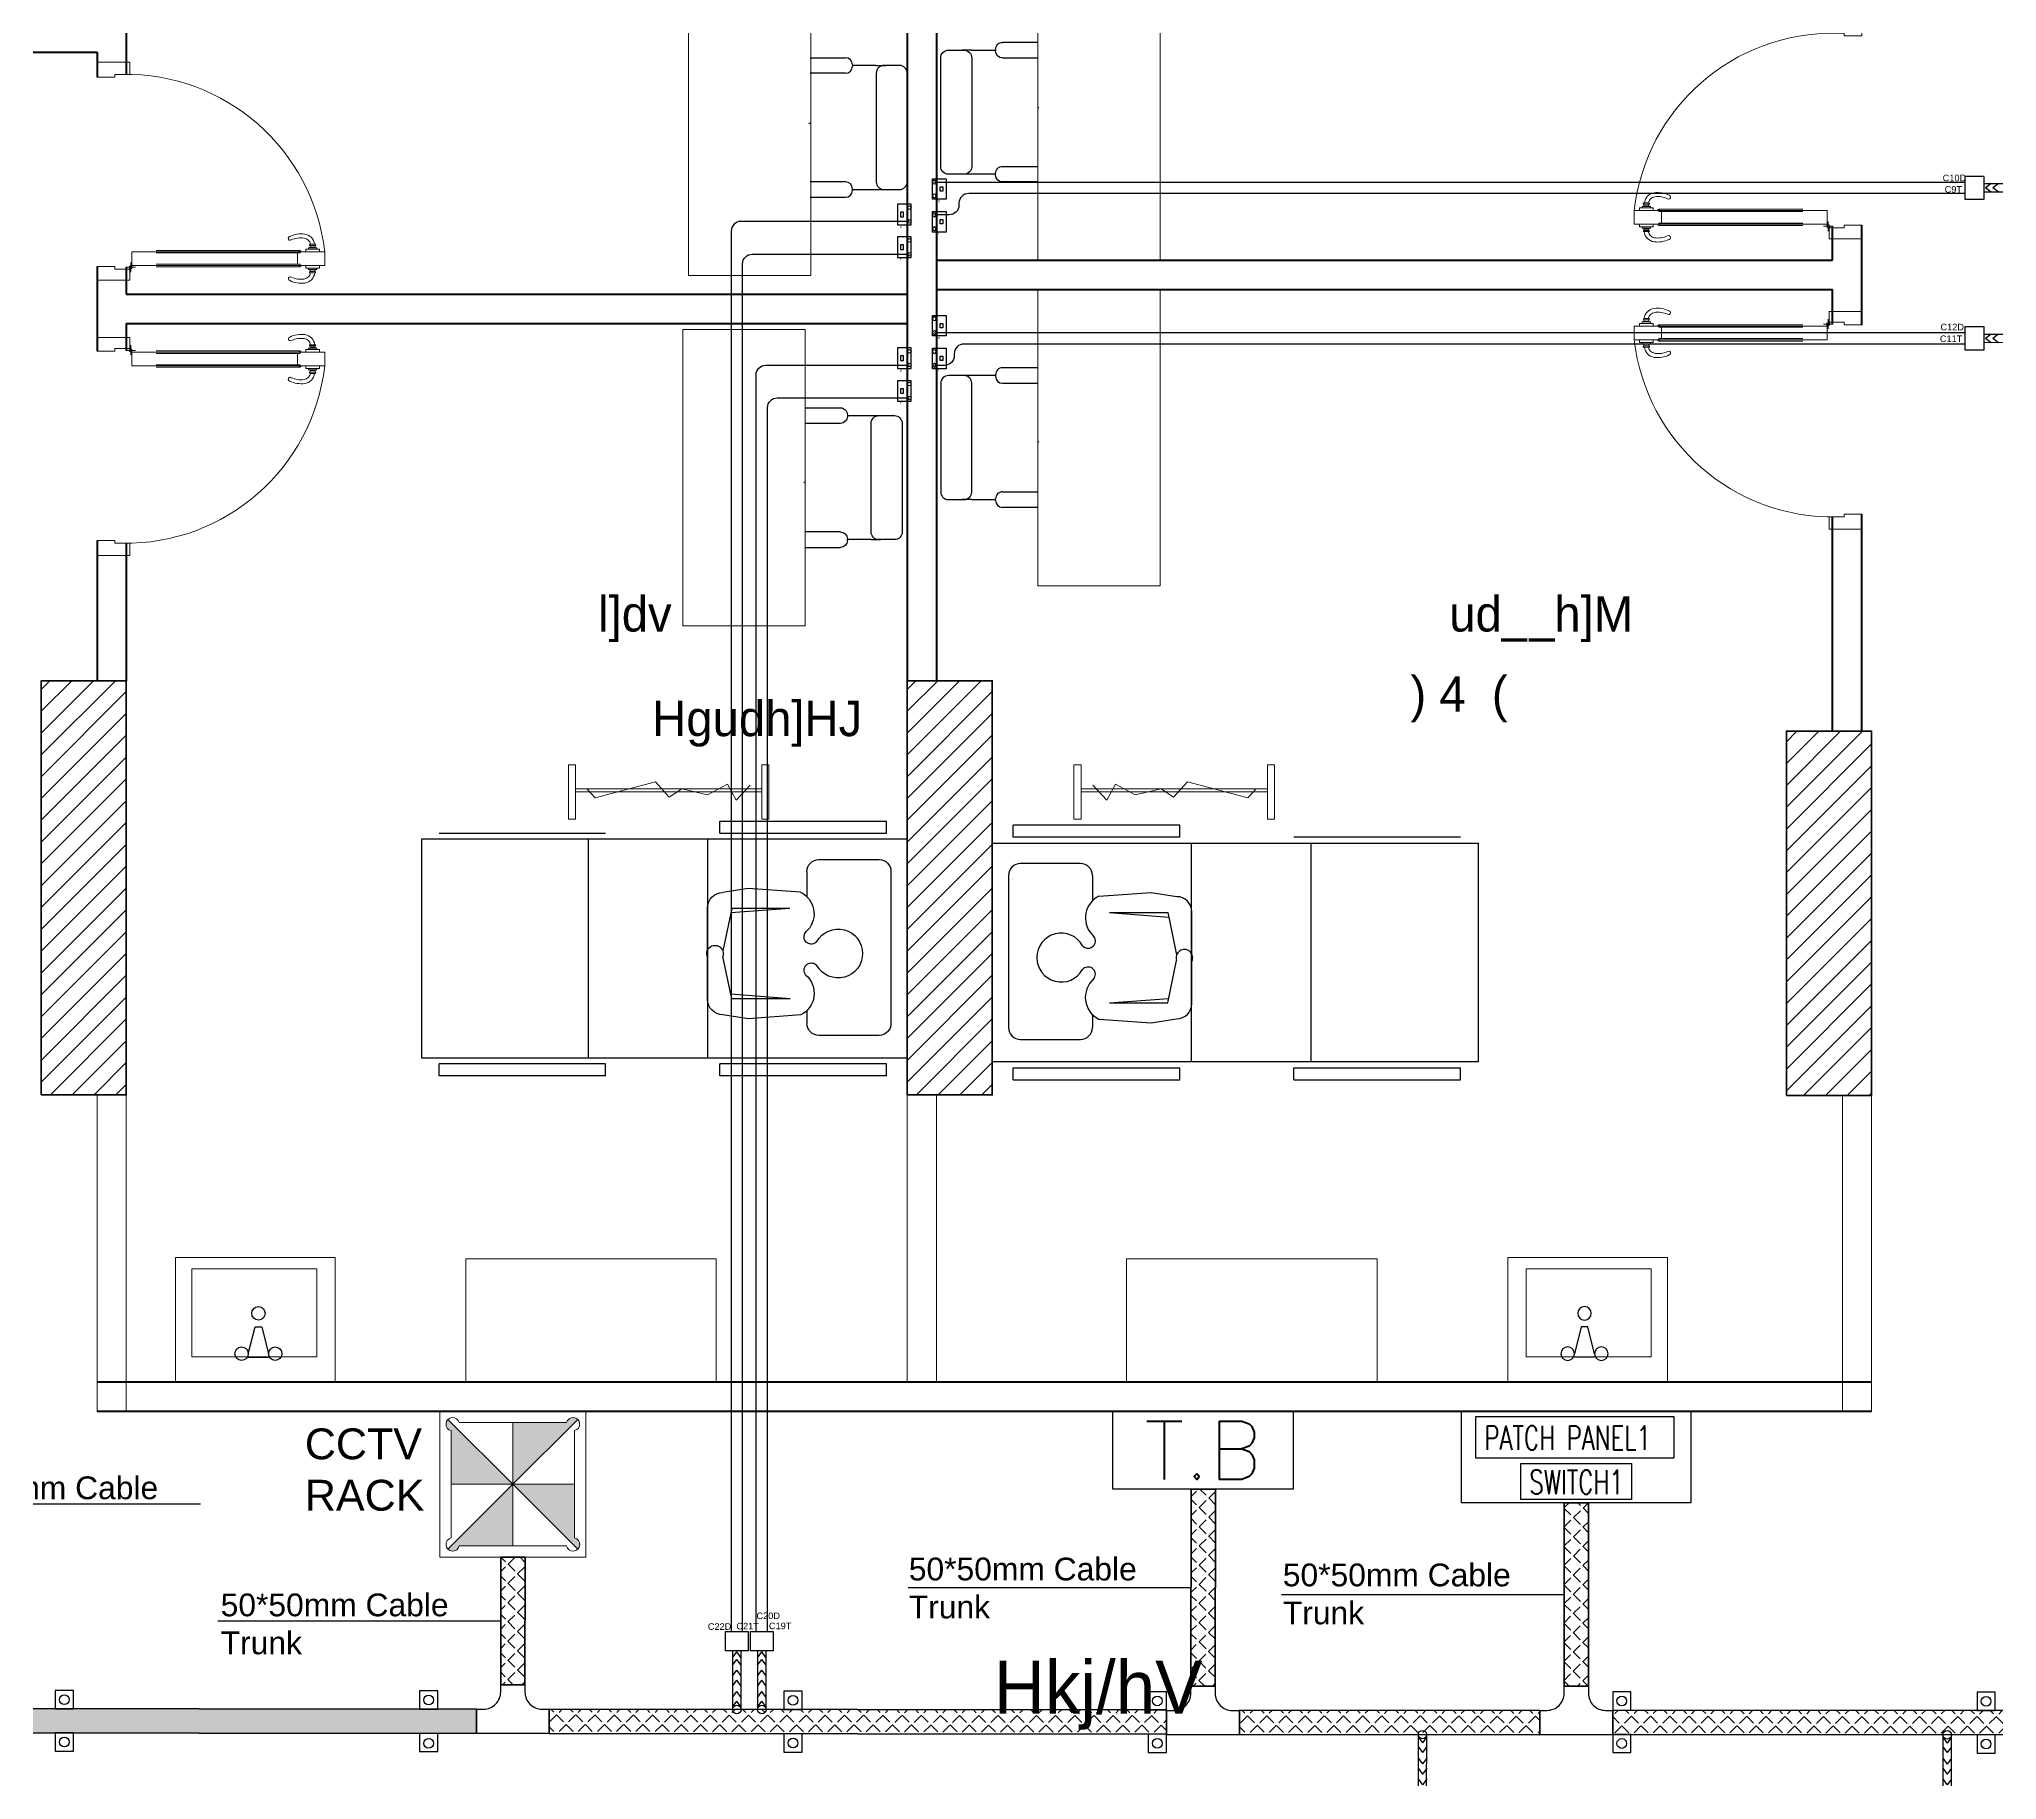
# Model space of a CAD drawing. Header units: inches. Extents: x 3955 to 4125, y 4886 to 4983.
# Drawn here: x 4038.4 to 4046.46, y 4903.01 to 4910.17 of the extents above; entities that cross this region are included whole.
import ezdxf
from ezdxf.enums import TextEntityAlignment as Align

# ---------------------------------------------------------------- set-up
doc = ezdxf.new("R2010")
doc.units = ezdxf.units.IN
doc.header["$MEASUREMENT"] = 0
doc.layers.get('0').update_dxf_attribs({"lineweight": 35})
for name, color, linetype, lineweight in [('Column(S)', 24, 'Continuous', 35), ('DIM IN', 12, 'Continuous', 15), ('DOOR', 24, 'Continuous', 18), ('GROUND FOR WORK$0$E-LOW-C', 3, 'Continuous', 0), ('hatch col(S)', 45, 'Continuous', 15), ('Shop Drawing', 3, 'Continuous', 30), ('TEXT', 152, 'Continuous', 30), ('walls', 7, 'Continuous', 40)]:
    doc.layers.add(name, color=color, linetype=linetype, lineweight=lineweight)
for name, color, linetype in [('D&T', 4, 'Continuous'), ('E-CAM', 141, 'Continuous'), ('E-LEADER', 30, 'Continuous'), ('E-LOW-C', 141, 'Continuous'), ('E-TEXT', 2, 'Continuous'), ('finish', 32, 'Continuous'), ('SHP-CTL-EL-102$0$A-FRAME', 7, 'Continuous'), ('SHP-CTL-EL-102$0$WORK$0$LC TRUNK', 2, 'Continuous'), ('Supports', 5, 'Continuous'), ('UMG-ML', 251, 'Continuous'), ('WORK$0$DAS TRUNK', 2, 'Continuous')]:
    doc.layers.add(name, color=color, linetype=linetype)
doc.styles.add('ELEC', font='romans.shx')
doc.styles.add('SOSA', font='sosa.shx')
doc.styles.get("Standard").update_dxf_attribs({"font": 'arial.ttf'})
pattern_1 = [(45, (-3029.77, 0), (-39.51313, 39.51313), [40.64, -15.24]), (135, (-3029.77, 0), (-39.51313, -39.51313), [40.64, -15.24])]
pattern_2 = [(45, (-3242.813, 0), (-39.51313, 39.51313), [40.64, -15.24]), (135, (-3242.813, 0), (-39.51313, -39.51313), [40.64, -15.24])]

# ---------------------------------------------------------------- blocks, each defined once
blk = doc.blocks.new('A$C73D03C2A')
at = {"layer": 'DOOR', "linetype": 'Continuous'}
for p, q in [((0.0412, 0.8522), (0.0412, 0.8715)), ((0.0463, 0.8522), (0.0463, 0.8715)), ((0.0466, 0.8522), (0.0466, 0.8721)), ((0.0529, 0.8721), (0.0466, 0.8721)), ((0.0529, 0.8522), (0.0529, 0.8721)), ((0.0551, 0.8453), (0.0551, 0.879)), ((0.0605, 0.879), (0.0551, 0.879)), ((0.0605, 0.8351), (0.0605, 0.8895)), ((0.0605, 0.8895), (0.0714, 0.8895)), ((0.0714, 0.8128), (0.0714, 0.9107)), ((0.0714, 0.9107), (0.1258, 0.9107)), ((0.1258, 0.8128), (0.1258, 0.9107)), ((0.1367, 0.8895), (0.1258, 0.8895)), ((0.1367, 0.8351), (0.1367, 0.8895)), ((0.1367, 0.879), (0.1421, 0.879)), ((0.1421, 0.8453), (0.1421, 0.879)), ((0.1443, 0.8721), (0.1506, 0.8721)), ((0.1443, 0.8522), (0.1443, 0.8721)), ((0.1506, 0.8522), (0.1506, 0.8721)), ((0.156, 0.8721), (0.1558, 0.8721)), ((0.156, 0.8522), (0.156, 0.8721)), ((0.0529, 0.8522), (0.0466, 0.8522)), ((0.0605, 0.8453), (0.0551, 0.8453)), ((0.0714, 0.8351), (0.0605, 0.8351)), ((0.0659, 0.2365), (0.0659, 0.8124)), ((0.0706, 0.8171), (0.0706, 0.8076)), ((0.0714, 0.8128), (0.0714, 0.2363)), ((0.0757, 0.8128), (0.0714, 0.8128)), ((0.0757, 0.8019), (0.0757, 0.8128)), ((0.0757, 0.8019), (0.0757, 0.2363)), ((0.0757, 0.8019), (0.1214, 0.8019)), ((0.1214, 0.8019), (0.1214, 0.8128)), ((0.1214, 0.8128), (0.1258, 0.8128)), ((0.1214, 0.8019), (0.1214, 0.2363)), ((0.1258, 0.8351), (0.1367, 0.8351)), ((0.1258, 0.8128), (0.1258, 0.2363)), ((0.1266, 0.8171), (0.1266, 0.8076)), ((0.1313, 0.2365), (0.1313, 0.8124)), ((0.1367, 0.8453), (0.1421, 0.8453)), ((0.1443, 0.8522), (0.1506, 0.8522)), ((0.0714, 0.2363), (0.0714, 0.1384)), ((0.1258, 0.1384), (0.1258, 0.2363)), ((0.0127, 0), (0.0127, 0.1306)), ((0.0563, 0.1306), (0.0127, 0.1306)), ((0.0563, 0.1306), (0.0563, 0.0707)), ((0.0714, 0.1384), (0.1258, 0.1384)), ((0.8351, 0.1306), (0.8351, 0.0707)), ((0.8351, 0.1306), (0.8839, 0.1306)), ((0.8839, 0), (0.8839, 0.1306)), ((0.0671, 0), (0.0127, 0)), ((0.0563, 0.0707), (0.0671, 0.0707)), ((0.0671, 0.0707), (0.0671, 0)), ((0.8242, 0.0707), (0.8242, 0)), ((0.8351, 0.0707), (0.8242, 0.0707)), ((0.8242, 0), (0.8839, 0))]:
    blk.add_line(p, q, dxfattribs=at)
at = {"layer": 'DOOR'}
for p, q in [((0.0127, 0.1307), (0.0127, 0)), ((0.0127, 0.1307), (0.0127, 0)), ((0.0127, 0.1307), (0.0127, 0)), ((0.0435, 0.1345), (0.0822, 0.1345)), ((0.0563, 0.1306), (0.0714, 0.1384)), ((0.0638, 0.1538), (0.0638, 0.1152))]:
    blk.add_line(p, q, dxfattribs=at)
at = {"layer": 'DOOR', "linetype": 'Continuous'}
blk.add_circle((0.0638, 0.1345), 0.00617, dxfattribs=at)
for centre, radius, start, end in [((0.0462, 0.8251), 0.0459, 96.27656, 172.49463), ((0.0437, 0.8715), 0.00259, 0, 180), ((0.1532, 0.8721), 0.00262, 0, 192.45107), ((0.151, 0.8244), 0.0459, 7.50537, 83.72344), ((0.1052, 0.8173), 0.1054, 172.49463, 205.98988), ((0.106, 0.8158), 0.0903, 171.58976, 204.90774), ((0.0462, 0.8251), 0.0297, 99.70891, 172.49463), ((0.0437, 0.8522), 0.00259, 180, 0), ((0.0706, 0.8124), 0.00476, 90, 270), ((0.1266, 0.8124), 0.00476, 270, 90), ((0.1532, 0.8522), 0.00262, 167.54893, 0), ((0.151, 0.8244), 0.0297, 7.50537, 80.29109), ((0.0912, 0.8151), 0.0903, 335.09226, 8.41024), ((0.092, 0.8166), 0.1054, 334.01012, 7.50537), ((0.0179, 0.7732), 0.00773, 195.29128, 36.68849), ((0.1793, 0.7725), 0.00773, 143.31151, 344.70872)]:
    blk.add_arc(centre, radius, start, end, dxfattribs=at)
at = {"layer": 'DOOR'}
blk.add_arc((0.0349, 0.1156), 0.8003, 358.92889, 83.4773, dxfattribs=at)
blk = doc.blocks.new('A$C62E15A51')
at = {"layer": 'UMG-ML', "color": 34}
for p, q in [((0.5106, 0.4044), (0.0638, 0.4044)), ((0.0319, 0.3725), (0.0319, 0.3086)), ((0.5425, 0.3086), (0.5425, 0.3725)), ((0.0319, 0.2767), (0.0319, 0.3163)), ((0.0319, 0.2767), (0.0319, 0.1787)), ((0.0638, 0.2767), (0.5106, 0.2767)), ((0.5425, 0.2767), (0.5425, 0.3163)), ((0.5425, 0.1787), (0.5425, 0.2767)), ((0.0287, 0.1787), (0.0351, 0.1787)), ((0.5457, 0.1787), (0.5393, 0.1787)), ((0, 0.0044), (0, 0.15)), ((0.0638, 0.15), (0.0638, 0.0044)), ((0.5106, 0.15), (0.5106, 0.0044)), ((0.5744, 0.0044), (0.5744, 0.15)), ((0.269, 0), (0.269, 0.0044))]:
    blk.add_line(p, q, dxfattribs=at)
for centre, radius, start, end in [((0.0638, 0.3725), 0.0319, 90.00034, 180.00034), ((0.5106, 0.3725), 0.0319, 0.00034, 90.00034), ((0.0638, 0.3086), 0.0319, 180.00034, 270.00034), ((0.5106, 0.3086), 0.0319, 270.00034, 0.00034), ((0.0287, 0.15), 0.0287, 90.00034, 180.00034), ((0.0351, 0.15), 0.0287, 0.00034, 90.00034), ((0.5393, 0.15), 0.0287, 90.00034, 180.00034), ((0.5457, 0.15), 0.0287, 0.00034, 90.00034)]:
    blk.add_arc(centre, radius, start, end, dxfattribs=at)
blk = doc.blocks.new('d33dd3')
at = {"layer": 'UMG-ML'}
for p, q in [((-0.2736, -0.6875, 0), (-0.2736, 1.3125, 0)), ((-0.2736, 1.3125, 0), (0.6264, 1.3125, 0)), ((0.6264, 1.3125, 0), (0.6264, -0.6875, 0)), ((-0.3478, 1.2266, 0), (-0.3478, 0.5408, 0)), ((-0.3478, 1.2266, 0), (-0.2986, 1.2266, 0)), ((-0.2986, 1.2266, 0), (-0.2986, 0.5408, 0)), ((0.4933, 1.2456, 0), (-0.132, 1.2456, 0)), ((0.6514, 1.2266, 0), (0.7006, 1.2266, 0)), ((0.6514, 0.5408, 0), (0.6514, 1.2266, 0)), ((0.7006, 0.5408, 0), (0.7006, 1.2266, 0)), ((-0.1813, 1.1964, 0), (-0.1813, 0.949, 0)), ((0.5425, 0.949, 0), (0.5425, 1.1964, 0)), ((-0.079, 0.8998, 0), (-0.132, 0.8998, 0)), ((0.4933, 0.8998, 0), (0.3893, 0.8998, 0)), ((-0.0974, 0.8741, 0), (-0.1129, 0.6585, 0)), ((-0.0303, 0.83, 0), (-0.0306, 0.5902, 0)), ((-0.0303, 0.83, 0), (-0.0123, 0.5863, 0)), ((0.341, 0.8296, 0), (0.3224, 0.5859, 0)), ((0.341, 0.8296, 0), (0.3407, 0.5898, 0)), ((0.4083, 0.8735, 0), (0.4233, 0.6578, 0)), ((-0.1129, 0.6585, 0), (-0.0964, 0.5537, 0)), ((0.4233, 0.6578, 0), (0.4065, 0.5531, 0)), ((-0.0306, 0.5902, 0), (0.1437, 0.5533, 0)), ((0.3407, 0.5898, 0), (0.1666, 0.5534, 0)), ((-0.3478, 0.5408, 0), (-0.2986, 0.5408, 0)), ((-0.2736, 0.4921, 0), (0.6264, 0.4921, 0)), ((-0.0336, 0.4908, 0), (0.1403, 0.4906, 0)), ((0.1701, 0.4905, 0), (0.3435, 0.4903, 0)), ((0.6514, 0.5408, 0), (0.7006, 0.5408, 0)), ((-0.3478, 0.0708), (-0.3478, -0.615, 0)), ((-0.3478, 0.0708), (-0.2986, 0.0708)), ((-0.2986, 0.0708), (-0.2986, -0.615, 0)), ((-0.2736, 0), (0.6264, 0)), ((0.6514, -0.615, 0), (0.6514, 0.0708)), ((-0.3478, -0.615, 0), (-0.2986, -0.615, 0)), ((0.6264, -0.6875, 0), (-0.2736, -0.6875, 0))]:
    blk.add_line(p, q, dxfattribs=at)
at = {"layer": 'UMG-ML', "extrusion": (2.41083e-16, 3.09637e-09, 1)}
for centre, major_axis, start_param, end_param in [((-0.132, 1.1964, 0), (-0.0348, 0.0348), -0.785398, 0.785398), ((0.4933, 1.1964, 0), (0.0348, 0.0348), 5.497787, 7.068583), ((0.1556, 1.0283, 0), (0.0711, 0.0711), 4.437256, 9.697548), ((-0.132, 0.949, 0), (0.0348, 0.0348), 2.356194, 3.926991), ((-0.0081, 0.8294, 0), (0.0706, 0.0706), 6.221447, 8.175497), ((0.0951, 0.9325, 0), (-0.033, 0.033), 1.439158, 1.849731), ((0.087, 0.9178, 0), (-0.0211, 0.0211), 1.847116, 4.797711), ((0.2239, 0.9176, 0), (0.0211, 0.0211), 1.483111, 4.433706), ((0.2159, 0.9324, 0), (0.033, 0.033), 4.431091, 4.841664), ((0.3189, 0.829, 0), (0.0706, 0.0706), 5.959307, 7.791512), ((0.4933, 0.949, 0), (-0.0348, 0.0348), 2.356194, 3.926991), ((-0.0335, 0.5536, 0), (0.0444, 0.0444), 2.355013, 3.925809), ((0.1552, 0.5212, 0), (-0.0241, 0.0241), 1.902531, 5.841527), ((0.3436, 0.5532, 0), (0.0444, 0.0444), 3.925809, 5.496605)]:
    blk.add_ellipse(centre, major_axis=major_axis, ratio=1, start_param=start_param, end_param=end_param, dxfattribs=at)
blk = doc.blocks.new('11')
at = {"layer": 'DIM IN', "ltscale": 2.5}
blk.add_lwpolyline([(0.513, 0.6571), (0, 0.6571), (0, 0), (0.513, 0)], close=True, dxfattribs=at)
at = {"layer": 'DIM IN', "ltscale": 2.5, "elevation": 0}
blk.add_lwpolyline([(0.408, 0.5823), (0.0469, 0.5823), (0.0469, 0.067), (0.408, 0.067)], close=True, dxfattribs=at)
at = {"layer": 'UMG-ML', "ltscale": 2.5}
for p, q in [((0.2848, 0.3554, 0), (0.3956, 0.3831, 0)), ((0.2848, 0.3277, 0), (0.2848, 0.3554, 0)), ((0.3956, 0.3, 0), (0.2848, 0.3277, 0)), ((0.4095, 0.3, 0), (0.4095, 0.3831, 0))]:
    blk.add_line(p, q, dxfattribs=at)
for centre in [(0.3956, 0.4108, 0), (0.2294, 0.3416, 0), (0.3956, 0.2723, 0)]:
    blk.add_circle(centre, 0.0277, dxfattribs=at)
blk = doc.blocks.new('D1')
blk.add_lwpolyline([(0.339, 0), (0, 0), (0, -0.066), (0.339, -0.066)], close=True)
for centre in [(0.056, -0.033), (0.283, -0.033)]:
    blk.add_circle(centre, 0.0302)
at = {"layer": 'D&T'}
for points in [[(0.339, 0.16), (0, 0.16), (0, 0), (0.339, 0)], [(0.208, 0.109), (0.134, 0.109), (0.134, 0.062), (0.208, 0.062)]]:
    blk.add_lwpolyline(points, close=True, dxfattribs=at)
blk = doc.blocks.new('IDF')
blk.add_lwpolyline([(-309.3, 0), (-309.3, 266.7), (309.3, 266.7), (309.3, 0)], close=True)
at = {"color": 2, "style": 'ELEC'}
blk.add_attdef('IDF', text='', height=200, dxfattribs=at).set_placement((0, 133.3), align=Align.MIDDLE)
blk = doc.blocks.new('*U419')
at = {"layer": 'SHP-CTL-EL-102$0$A-FRAME', "ltscale": 20}
h = blk.add_hatch(dxfattribs=at)
h.set_pattern_fill('ANGLE', color=11, scale=8, angle=45, style=0)
h.set_pattern_definition([(45, (-9208.133, 0), (-39.51313, 39.51313), [40.64, -15.24]), (135, (-9208.133, 0), (-39.51313, -39.51313), [40.64, -15.24])])
h.paths.add_polyline_path([(9458.1, 50), (-6525.6, 50), (-6525.6, -50), (9458.1, -50)])
at = {"layer": 'SHP-CTL-EL-102$0$A-FRAME', "color": 0, "ltscale": 0.1}
blk.add_lwpolyline([(-6525.6, 50), (9458.1, 50), (9458.1, -50), (-6525.6, -50)], close=True, dxfattribs=at)
at = {"layer": 'SHP-CTL-EL-102$0$A-FRAME', "color": 0}
blk.add_lwpolyline([(9458.1, 50), (-6525.6, 50), (-6525.6, -50), (9458.1, -50)], close=True, dxfattribs=at)
blk = doc.blocks.new('WORK$0$XREF-EL-P6$0$TEE-CONNECT')
at = {"flags": 128}
blk.add_lwpolyline([(-120.7, 100), (-150, 100), (-150, 0), (150, 0), (150, 100), (120.7, 100, -0.414214), (50, 170.7), (50, 200), (-50, 200), (-50, 170.7, -0.414214)], format="xyb", close=True, dxfattribs=at)
blk = doc.blocks.new('*U421')
blk.add_blockref('WORK$0$XREF-EL-P6$0$TEE-CONNECT', (0, 0))
blk = doc.blocks.new('*U423')
at = {"layer": 'SHP-CTL-EL-102$0$A-FRAME', "ltscale": 20}
h = blk.add_hatch(dxfattribs=at)
h.set_pattern_fill('ANGLE', color=11, scale=8, angle=45, style=0)
h.set_pattern_definition(pattern_1)
h.paths.add_polyline_path([(3279.8, 50), (2469, 50), (2469, -50), (3279.8, -50)])
at = {"layer": 'SHP-CTL-EL-102$0$A-FRAME', "color": 0, "ltscale": 0.1}
blk.add_lwpolyline([(2469, 50), (3279.8, 50), (3279.8, -50), (2469, -50)], close=True, dxfattribs=at)
at = {"layer": 'SHP-CTL-EL-102$0$A-FRAME', "color": 0}
blk.add_lwpolyline([(3279.8, 50), (2469, 50), (2469, -50), (3279.8, -50)], close=True, dxfattribs=at)
blk = doc.blocks.new('*U424')
at = {"layer": 'SHP-CTL-EL-102$0$A-FRAME', "ltscale": 20}
h = blk.add_hatch(dxfattribs=at)
h.set_pattern_fill('ANGLE', color=11, scale=8, angle=45, style=0)
h.set_pattern_definition(pattern_2)
h.paths.add_polyline_path([(3492.8, 50), (2256, 50), (2256, -50), (3492.8, -50)])
at = {"layer": 'SHP-CTL-EL-102$0$A-FRAME', "color": 0, "ltscale": 0.1}
blk.add_lwpolyline([(2256, 50), (3492.8, 50), (3492.8, -50), (2256, -50)], close=True, dxfattribs=at)
at = {"layer": 'SHP-CTL-EL-102$0$A-FRAME', "color": 0}
blk.add_lwpolyline([(3492.8, 50), (2256, 50), (2256, -50), (3492.8, -50)], close=True, dxfattribs=at)
blk = doc.blocks.new('*U425')
at = {"layer": 'SHP-CTL-EL-102$0$A-FRAME', "ltscale": 20}
h = blk.add_hatch(dxfattribs=at)
h.set_pattern_fill('ANGLE', color=11, scale=8, angle=45, style=0)
h.set_pattern_definition(pattern_1)
h.paths.add_polyline_path([(3279.8, 50), (2524.9, 50), (2524.9, -50), (3279.8, -50)])
at = {"layer": 'SHP-CTL-EL-102$0$A-FRAME', "color": 0, "ltscale": 0.1}
blk.add_lwpolyline([(2524.9, 50), (3279.8, 50), (3279.8, -50), (2524.9, -50)], close=True, dxfattribs=at)
at = {"layer": 'SHP-CTL-EL-102$0$A-FRAME', "color": 0}
blk.add_lwpolyline([(3279.8, 50), (2524.9, 50), (2524.9, -50), (3279.8, -50)], close=True, dxfattribs=at)
blk = doc.blocks.new('*U426')
at = {"layer": 'SHP-CTL-EL-102$0$A-FRAME', "ltscale": 20}
h = blk.add_hatch(dxfattribs=at)
h.set_pattern_fill('ANGLE', color=11, scale=8, angle=45, style=0)
h.set_pattern_definition(pattern_2)
h.paths.add_polyline_path([(3492.8, 50), (1803.8, 50), (1803.8, -50), (3492.8, -50)])
at = {"layer": 'SHP-CTL-EL-102$0$A-FRAME', "color": 0, "ltscale": 0.1}
blk.add_lwpolyline([(1803.8, 50), (3492.8, 50), (3492.8, -50), (1803.8, -50)], close=True, dxfattribs=at)
at = {"layer": 'SHP-CTL-EL-102$0$A-FRAME', "color": 0}
blk.add_lwpolyline([(3492.8, 50), (1803.8, 50), (1803.8, -50), (3492.8, -50)], close=True, dxfattribs=at)
blk = doc.blocks.new('SU1')
at = {"layer": 'Supports', "extrusion": (5.85174e-09, -1.09237e-07, 1)}
for points in [[(-4.575, 0.0054), (-4.575, -0.0696), (-4.5, -0.0696), (-4.5, 0.0054)], [(-0.075, 0), (-0.075, -0.075), (0, -0.075), (0, 0)], [(-0.075, -0.1749), (-0.075, -0.2499), (0, -0.2499), (0, -0.1749)]]:
    blk.add_lwpolyline(points, close=True, dxfattribs=at)
at = {"layer": 'Supports', "extrusion": (5.85174e-09, -1.09237e-07, 1), "elevation": 0}
for points in [[(-3.075, 0.0037), (-3.075, -0.0713), (-3, -0.0713), (-3, 0.0037)], [(-1.575, 0.0019), (-1.575, -0.0731), (-1.5, -0.0731), (-1.5, 0.0019)], [(-4.575, -0.1696), (-4.575, -0.2446), (-4.5, -0.2446), (-4.5, -0.1696)], [(-3.075, -0.1713), (-3.075, -0.2463), (-3, -0.2463), (-3, -0.1713)], [(-1.575, -0.1731), (-1.575, -0.2481), (-1.5, -0.2481), (-1.5, -0.1731)]]:
    blk.add_lwpolyline(points, close=True, dxfattribs=at)
at = {"layer": 'Supports', "extrusion": (5.85174e-09, -1.09237e-07, 1)}
for centre in [(-4.5375, -0.0321), (-3.0375, -0.0338, 0), (-1.5375, -0.0356, 0), (-0.0375, -0.0375), (-4.5375, -0.2071, 0), (-3.0375, -0.2124), (-1.5375, -0.2106, 0), (-0.0375, -0.2124)]:
    blk.add_circle(centre, 0.02, dxfattribs=at)
blk = doc.blocks.new('SU3')
at = {"layer": 'Supports', "extrusion": (-1.09237e-07, -5.85174e-09, 1), "elevation": 0}
for points in [[(-0.0981, 1.575), (-0.1731, 1.575), (-0.1731, 1.5), (-0.0981, 1.5)], [(0.0769, 1.575), (0.0019, 1.575), (0.0019, 1.5), (0.0769, 1.5)]]:
    blk.add_lwpolyline(points, close=True, dxfattribs=at)
at = {"layer": 'Supports', "extrusion": (-1.09237e-07, -5.85174e-09, 1)}
for points in [[(-0.0999, 0.075), (-0.1749, 0.075), (-0.1749, 0), (-0.0999, 0)], [(0.075, 0.075), (0, 0.075), (0, 0), (0.075, 0)]]:
    blk.add_lwpolyline(points, close=True, dxfattribs=at)
for centre in [(-0.1356, 1.5375, 0), (0.0394, 1.5375, 0), (-0.1374, 0.0375), (0.0375, 0.0375)]:
    blk.add_circle(centre, 0.02, dxfattribs=at)
blk = doc.blocks.new('Flexible')
for p, q in [((0.0098, 0.0178), (0.0339, 0)), ((0.0495, 0.0178), (0.0736, 0)), ((0.0963, 0.0178), (0.1204, 0)), ((0.1381, 0.0178), (0.1622, 0)), ((0.1822, 0.0178), (0.2062, 0)), ((0.2128, 0.0178), (0.2368, 0)), ((0.0098, -0.0179), (0.0339, 0)), ((0.0495, -0.0179), (0.0736, 0)), ((0.0963, -0.0179), (0.1204, 0)), ((0.1381, -0.0179), (0.1622, 0)), ((0.1822, -0.0179), (0.2062, 0)), ((0.2128, -0.0179), (0.2368, 0))]:
    blk.add_line(p, q)
at = {"layer": 'E-LEADER'}
blk.add_lwpolyline([(0, -0.0175), (0.242, -0.0175), (0.242, 0.0175), (0, 0.0178)], dxfattribs=at)
blk.add_lwpolyline([(0.242, 0.0469), (0.3213, 0.0469), (0.3213, -0.0469), (0.242, -0.0469)], close=True, dxfattribs=at)
blk.add_circle((0, 0), 0.0175, dxfattribs=at)
blk = doc.blocks.new('GROUND FOR WORK$0$DR_00')
h = blk.add_hatch(color=43)
h.paths.add_polyline_path([(0, 300), (0, 553.7), (-220.9, 553.7, 0.591319), (-267.1, 567.1)])
h.paths.add_polyline_path([(253.7, 300), (253.7, 520.9, 0.591319), (267.1, 567.1), (0, 300)])
h.paths.add_polyline_path([(0, 300), (0, 46.3), (220.9, 46.3, 0.591319), (267.1, 32.9)])
h.paths.add_polyline_path([(0, 300), (-253.7, 300), (-253.7, 79.1, 0.591319), (-267.1, 32.9)])
at = {"layer": 'GROUND FOR WORK$0$E-LOW-C'}
for points in [[(-300, 600), (300, 600), (300, 0), (-300, 0), (-300, 600)], [(0, 300), (-267.1, 567.1)], [(0, 300), (267.1, 567.1)], [(-253.7, 79.1), (-253.7, 520.9)], [(-220.9, 553.7), (220.9, 553.7)], [(0, 46.3), (0, 553.7)], [(253.7, 520.9), (253.7, 79.1)], [(0, 300), (-267.1, 32.9)], [(-253.7, 300), (253.7, 300)], [(0, 300), (267.1, 32.9)], [(220.9, 46.3), (-220.9, 46.3)]]:
    blk.add_lwpolyline(points, dxfattribs=at)
for centre, start, end in [((-247.7, 547.7), 12.61339, 257.38661), ((247.7, 547.7), 282.61339, 167.38661), ((-247.7, 52.3), 102.61339, 347.38661), ((247.7, 52.3), 192.61339, 77.38661)]:
    blk.add_arc(centre, 27.5, start, end, dxfattribs=at)
blk = doc.blocks.new('*U434')
at = {"layer": 'SHP-CTL-EL-102$0$A-FRAME', "ltscale": 20}
h = blk.add_hatch(dxfattribs=at)
h.set_pattern_fill('ANGLE', color=11, scale=8, angle=45, style=0)
h.set_pattern_definition(pattern_2)
h.paths.add_polyline_path([(3492.8, 50), (951.5, 50), (951.5, -50), (3492.8, -50)])
at = {"layer": 'SHP-CTL-EL-102$0$A-FRAME', "color": 0, "ltscale": 0.1}
blk.add_lwpolyline([(951.5, 50), (3492.8, 50), (3492.8, -50), (951.5, -50)], close=True, dxfattribs=at)
at = {"layer": 'SHP-CTL-EL-102$0$A-FRAME', "color": 0}
blk.add_lwpolyline([(3492.8, 50), (951.5, 50), (951.5, -50), (3492.8, -50)], close=True, dxfattribs=at)
blk = doc.blocks.new('*U435')
at = {"layer": 'SHP-CTL-EL-102$0$A-FRAME', "ltscale": 20}
h = blk.add_hatch(dxfattribs=at)
h.set_pattern_fill('ANGLE', color=11, scale=8, angle=45, style=0)
h.set_pattern_definition(pattern_1)
h.paths.add_polyline_path([(3279.8, 50), (2754.3, 50), (2754.3, -50), (3279.8, -50)])
at = {"layer": 'SHP-CTL-EL-102$0$A-FRAME', "color": 0, "ltscale": 0.1}
blk.add_lwpolyline([(2754.3, 50), (3279.8, 50), (3279.8, -50), (2754.3, -50)], close=True, dxfattribs=at)
at = {"layer": 'SHP-CTL-EL-102$0$A-FRAME', "color": 0}
blk.add_lwpolyline([(3279.8, 50), (2754.3, 50), (2754.3, -50), (3279.8, -50)], close=True, dxfattribs=at)
blk = doc.blocks.new('A$C7FB02DE5')
at = {"layer": 'hatch col(S)', "ltscale": 2.5}
h = blk.add_hatch(dxfattribs=at)
h.set_pattern_fill('ANSI31', color=256, scale=0.02, angle=-360)
h.set_pattern_definition([(45, (-150.37581, 292.86932), (-0.044901281, 0.044901281), [])])
h.paths.add_polyline_path([(24.3125, -5.2962), (23.9625, -5.2962), (23.9625, -7.0005), (24.3125, -7.0005)])
h = blk.add_hatch(dxfattribs=at)
h.set_pattern_fill('ANSI31', color=256, scale=0.02, angle=-360)
h.set_pattern_definition([(45, (-146.810725, 292.86932), (-0.044901281, 0.044901281), [])])
h.paths.add_polyline_path([(27.8776, -5.2962), (27.5276, -5.2962), (27.5276, -7.0005), (27.8776, -7.0005)])
h = blk.add_hatch(dxfattribs=at)
h.set_pattern_fill('ANSI31', color=256, scale=0.02, angle=-360)
h.set_pattern_definition([(45, (-607.68496, 328.180654), (-0.0449012806, 0.0449012806), [])])
h.paths.add_polyline_path([(31.4974, -5.5052), (31.1473, -5.5052), (31.1473, -7.003), (31.4974, -7.0031)])
at = {"layer": 'Column(S)', "ltscale": 2.5}
for points in [[(23.9625, -7.0005), (24.3125, -7.0005), (24.3125, -5.2962), (23.9625, -5.2962)], [(27.5276, -7.0005), (27.8776, -7.0005), (27.8776, -5.2962), (27.5276, -5.2962)], [(31.1474, -7.0031), (31.4974, -7.0031), (31.4974, -5.5031), (31.1474, -5.5031)], [(31.1474, -7.0031), (31.4974, -7.0031), (31.4974, -5.5031), (31.1474, -5.5031)]]:
    blk.add_lwpolyline(points, close=True, dxfattribs=at)
at = {"layer": 'DIM IN', "ltscale": 2.5}
for p, q in [((26.4912, -5.7122, 0), (26.2424, -5.7784, 0)), ((26.548, -5.7749, 0), (26.4912, -5.7122, 0)), ((26.7876, -5.7216, 0), (26.7058, -5.7655, 0)), ((26.823, -5.7879, 0), (26.7876, -5.7216, 0)), ((28.3492, -5.7879, 0), (28.3847, -5.7216, 0)), ((28.3847, -5.7216, 0), (28.4665, -5.7655, 0)), ((28.6243, -5.7749, 0), (28.6811, -5.7122, 0)), ((28.6811, -5.7122, 0), (28.9299, -5.7784, 0)), ((26.2424, -5.7784, 0), (26.2081, -5.7406, 0)), ((26.6, -5.7406, 0), (26.548, -5.7749, 0)), ((26.7058, -5.7655, 0), (26.6, -5.7406, 0)), ((26.881, -5.7252, 0), (26.823, -5.7879, 0)), ((28.2913, -5.7252, 0), (28.3492, -5.7879, 0)), ((28.4665, -5.7655, 0), (28.5723, -5.7406, 0)), ((28.5723, -5.7406, 0), (28.6243, -5.7749, 0)), ((28.9299, -5.7784, 0), (28.9642, -5.7406, 0)), ((24.1925, -7.0005), (24.1925, -8.303)), ((24.3125, -7.0005), (24.3125, -8.303)), ((27.5276, -7.0005), (27.5276, -8.183)), ((27.6476, -7.0005), (27.6476, -8.183)), ((31.3774, -7.0031), (31.3774, -8.303)), ((31.4974, -7.0031), (31.4974, -8.303))]:
    blk.add_line(p, q, dxfattribs=at)
at = {"layer": 'DIM IN', "ltscale": 2.5, "elevation": 0}
for points in [[(26.6274, -3.6289), (26.6274, -2.4097), (27.1304, -2.4097), (27.1304, -3.6289)], [(28.5684, -3.5657), (28.5684, -2.3465), (28.0654, -2.3465), (28.0654, -3.5657)], [(26.6038, -3.8505), (26.6038, -5.0697), (27.1068, -5.0697), (27.1068, -3.8505)], [(26.1324, -5.6425), (26.1324, -5.8658), (26.162, -5.8658), (26.162, -5.6425)], [(26.9584, -5.6425), (26.9584, -5.8658), (26.9288, -5.8658), (26.9288, -5.6425)], [(28.2139, -5.6425), (28.2139, -5.8658), (28.2435, -5.8658), (28.2435, -5.6425)], [(29.0399, -5.6425), (29.0399, -5.8658), (29.0103, -5.8658), (29.0103, -5.6425)], [(26.9288, -5.7406), (26.9288, -5.7536), (26.162, -5.7536), (26.162, -5.7406)], [(28.2435, -5.7406), (28.2435, -5.7536), (29.0103, -5.7536), (29.0103, -5.7406)]]:
    blk.add_lwpolyline(points, close=True, dxfattribs=at)
at = {"layer": 'DIM IN', "ltscale": 2.5}
for points in [[(28.5684, -3.6857), (28.5684, -4.9049), (28.0654, -4.9049), (28.0654, -3.6857)], [(26.7414, -8.183), (26.7414, -7.6749), (25.7102, -7.6749), (25.7102, -8.183)], [(28.4309, -8.183), (28.4309, -7.6749), (29.4621, -7.6749), (29.4621, -8.183)]]:
    blk.add_lwpolyline(points, close=True, dxfattribs=at)
at = {"layer": 'E-CAM', "color": 121}
for points in [[(29.8097, -8.303), (30.7536, -8.303), (30.7536, -8.6789), (29.8097, -8.6789)], [(29.8684, -8.3242), (30.6834, -8.3242), (30.6834, -8.4954), (29.8684, -8.4954)]]:
    blk.add_lwpolyline(points, close=True, dxfattribs=at)
at = {"layer": 'E-LEADER', "elevation": 0}
blk.add_lwpolyline([(23.4534, -8.6837), (24.6177, -8.6837)], dxfattribs=at)
at = {"layer": 'E-LEADER'}
for points in [[(27.5313, -9.0283), (28.6956, -9.0283)], [(29.068, -9.0563), (30.2323, -9.0563)], [(24.6898, -9.1657), (25.8541, -9.1657)]]:
    blk.add_lwpolyline(points, dxfattribs=at)
at = {"layer": 'E-LOW-C'}
blk.add_lwpolyline([(30.0535, -8.5177), (30.5097, -8.5177), (30.5097, -8.6661), (30.0535, -8.6661)], close=True, dxfattribs=at)
at = {"layer": 'Shop Drawing'}
for points in [[(27.6392, -3.2439), (31.882, -3.2439)], [(27.6392, -3.8633), (31.8815, -3.8633)]]:
    blk.add_lwpolyline(points, dxfattribs=at)
for points in [[(31.8819, -3.2908), (27.7806, -3.2908, 0.414214), (27.7406, -3.3308), (27.7406, -3.3386, -0.414214), (27.7006, -3.3786), (27.6392, -3.3786)], [(27.5357, -3.4059), (26.8428, -3.4059, 0.414214), (26.8028, -3.4459), (26.8028, -9.2085)], [(26.8497, -9.2085), (26.8497, -3.5806, -0.414214), (26.8897, -3.5406), (27.5357, -3.5406)], [(31.8814, -3.9102), (27.7611, -3.9102, 0.414214), (27.7211, -3.9502), (27.7211, -3.958, -0.414214), (27.6811, -3.998), (27.6392, -3.998)], [(26.9055, -9.2087), (26.9055, -4.0373, -0.414214), (26.9455, -3.9973), (27.5357, -3.9973)], [(26.9524, -9.2087), (26.9524, -4.172, -0.414214), (26.9924, -4.132), (27.5357, -4.132)]]:
    blk.add_lwpolyline(points, format="xyb", dxfattribs=at)
at = {"layer": 'walls', "ltscale": 2.5}
for p, q in [((24.3124, -1.7016), (24.3124, -2.8007)), ((27.5274, -1.7016), (27.5274, -5.2962)), ((27.6474, -1.7016), (27.6474, -5.2962)), ((21.6306, -2.7095, 0), (24.1924, -2.7095)), ((24.1924, -2.7095), (24.1924, -2.8119)), ((31.3374, -3.5657), (31.3374, -3.4245)), ((31.4574, -3.832), (31.4574, -3.4211)), ((24.1924, -3.5908), (24.1924, -3.9398)), ((24.3124, -3.5942), (24.3124, -3.7057)), ((27.6474, -3.5657), (31.3374, -3.5657)), ((24.3124, -3.7057), (27.5274, -3.7057)), ((27.6474, -3.6857), (31.3374, -3.6857)), ((31.3374, -3.8286), (31.3374, -3.6857)), ((24.3124, -3.8257), (24.3124, -3.9364)), ((24.3124, -3.8257), (27.5274, -3.8257)), ((31.3374, -5.5031), (31.3374, -4.6221)), ((31.4574, -5.5031), (31.4574, -4.6109)), ((24.1924, -4.7186), (24.1924, -5.2962)), ((24.3124, -4.7298), (24.3124, -5.2962)), ((31.4974, -8.183), (24.1925, -8.183)), ((31.4974, -8.303), (24.1925, -8.303))]:
    blk.add_line(p, q, dxfattribs=at)
at = {"layer": 'D&T', "yscale": 0.25, "zscale": 0.25}
for p, xscale, rotation in [((27.6474, -3.3147), -0.25, 270), ((27.5274, -3.4198), 0.25, 90.00000000000001), ((27.6474, -3.4494), -0.25, 270), ((27.5274, -3.5545), 0.25, 90.00000000000001), ((27.6474, -3.8772), -0.25, 270), ((27.5274, -4.0112), 0.25, 90.00000000000001), ((27.6474, -4.012), -0.25, 270), ((27.5274, -4.146), 0.25, 90.00000000000001)]:
    blk.add_blockref('D1', p, dxfattribs=dict(at, xscale=xscale, rotation=rotation))
at = {"layer": 'DIM IN', "ltscale": 2.5, "xscale": -1}
for name, p, rotation in [('d33dd3', (26.215, -6.5743, 0), 270), ('11', (30.6574, -7.67), 90)]:
    blk.add_blockref(name, p, dxfattribs=dict(at, rotation=rotation))
at = {"layer": 'DIM IN', "ltscale": 2.5}
for name, p, rotation in [('d33dd3', (29.19, -6.5911, 0), 90.00000000000001), ('11', (24.5149, -7.67), 270)]:
    blk.add_blockref(name, p, dxfattribs=dict(at, rotation=rotation))
at = {"layer": 'DOOR', "ltscale": 2.5, "yscale": 1.028836370296499, "zscale": 1.028836370296499}
for p, xscale, rotation in [((31.4574, -3.4902), 1.028836370296499, 90.00000000000001), ((24.1924, -3.6599), -1.028836370296499, 270), ((31.4574, -3.7629), -1.028836370296499, 90), ((24.1924, -3.8707), 1.028836370296499, 270)]:
    blk.add_blockref('A$C73D03C2A', p, dxfattribs=dict(at, xscale=xscale, rotation=rotation))
at = {"layer": 'E-LOW-C', "xscale": 0.0012, "yscale": 0.0012, "zscale": 0.0012}
blk.add_blockref('IDF', (28.7451, -8.623), dxfattribs=at).add_auto_attribs({'IDF': 'T.B'})
at = {"layer": 'finish', "ltscale": 2.5}
for p, rotation in [((27.1231, -2.7321), 269.9996565200359), ((28.0698, -4.5825), 89.99965652003596)]:
    blk.add_blockref('A$C62E15A51', p, dxfattribs=dict(at, rotation=rotation))
at = {"layer": 'finish', "ltscale": 2.5, "xscale": -1}
for p, rotation in [((28.0698, -2.6689, 0), 90.00034347996407), ((27.1024, -4.7473, 0), 270.0003434799641)]:
    blk.add_blockref('A$C62E15A51', p, dxfattribs=dict(at, rotation=rotation))
at = {"layer": 'GROUND FOR WORK$0$E-LOW-C', "xscale": -0.001, "yscale": 0.001, "zscale": 0.001, "rotation": 270.0109200761482}
blk.add_blockref('GROUND FOR WORK$0$DR_00', (25.6039, -8.6031), dxfattribs=at)
at = {"layer": 'Shop Drawing', "xscale": -1, "rotation": 359.8812124824439}
for p in [(32.2032, -3.268), (32.2028, -3.8874)]:
    blk.add_blockref('Flexible', p, dxfattribs=at)
at = {"layer": 'Shop Drawing'}
for p, rotation in [((26.8262, -9.5299), 90), ((26.929, -9.53), 90), ((29.6483, -9.6333, 0), 270), ((31.8089, -9.634), 270)]:
    blk.add_blockref('Flexible', p, dxfattribs=dict(at, rotation=rotation))
at = {"layer": 'SHP-CTL-EL-102$0$WORK$0$LC TRUNK', "color": 2, "lineweight": 0, "xscale": 0.001000000000000003, "yscale": 0.001000000000000003, "zscale": 0.001000000000000003}
for name, p, rotation in [('*U423', (28.749, -6.154), 269.9317810527814), ('*U425', (30.2857, -6.154), 269.9317810527814), ('*U435', (25.9077, -6.1488), 269.9317810527814), ('*U419', (16.2959, -9.5673), 359.9317810527814), ('*U434', (29.5466, -9.5827), 179.9317810527814), ('*U424', (32.3879, -9.5865), 179.9317810527814), ('*U426', (33.9247, -9.5865), 179.9317810527814)]:
    blk.add_blockref(name, p, dxfattribs=dict(at, rotation=rotation))
at = {"layer": 'Supports'}
blk.add_blockref('SU1', (28.5951, -9.457, 0), dxfattribs=at)
at = {"layer": 'Supports', "rotation": 90}
blk.add_blockref('SU3', (32.0068, -9.5342), dxfattribs=at)
at = {"layer": 'WORK$0$DAS TRUNK', "xscale": -0.001, "yscale": 0.001, "zscale": 0.001}
for p in [(25.9038, -9.6286), (28.7451, -9.6338), (30.2818, -9.6337)]:
    blk.add_blockref('*U421', p, dxfattribs=at)
at = {"layer": 'D&T', "char_height": 0.00885, "attachment_point": 1}
for s, insert in [('D', (27.6543, -3.3187, 0)), ('D', (27.4972, -3.4239, 0)), ('T', (27.6523, -3.4513, 0)), ('T', (27.4976, -3.5587, 0)), ('D', (27.6543, -3.8813, 0)), ('D', (27.4972, -4.0153, 0)), ('T', (27.6523, -4.0139, 0)), ('T', (27.4976, -4.1501, 0))]:
    blk.add_mtext_dynamic_manual_height_columns(s, width=0.080908, gutter_width=12.5, heights=[0], dxfattribs=dict(at, insert=insert))
at = {"layer": 'E-TEXT', "style": 'ELEC', "width": 0.7}
blk.add_text('PATCH PANEL1', height=0.098961, dxfattribs=at).set_placement((29.9035, -8.4617))
blk.add_text('SWITCH1', height=0.09896, dxfattribs=at).set_placement((30.2828, -8.5939), align=Align.MIDDLE_CENTER)
at = {"layer": 'E-TEXT', "attachment_point": 1}
for s, width, insert, char_height in [('C10D', 6.018011, (31.7904, -3.2132, 0), 0.02711), ('C9T', 6.018011, (31.7986, -3.2604, 0), 0.02711), ('C12D', 6.018011, (31.7814, -3.8268, 0), 0.02711), ('C11T', 6.018011, (31.7788, -3.875, 0), 0.02711), ('CCTV\\PRACK', 5.320081, (25.0475, -8.3732, 0), 0.12684), ('50*50mm Cable Trunk', 1.118973, (23.5054, -8.5707, 0), 0.093697), ('50*50mm Cable Trunk', 1.118973, (27.534, -8.905, 0), 0.093697), ('50*50mm Cable Trunk', 1.118973, (29.0738, -8.9293, 0), 0.093697), ('50*50mm Cable Trunk', 1.118973, (24.701, -9.0526, 0), 0.093697), ('C22D', 6.018011, (26.7065, -9.175, 0), 0.02711), ('C21T', 6.018011, (26.8243, -9.1733, 0), 0.02711), ('C20D', 6.018011, (26.9069, -9.1308, 0), 0.02711), ('C19T', 6.018011, (26.9581, -9.1724, 0), 0.02711)]:
    blk.add_mtext_dynamic_manual_height_columns(s, width=width, gutter_width=12.5, heights=[0], dxfattribs=dict(at, insert=insert, char_height=char_height))
at = {"layer": 'TEXT', "linetype": 'Continuous', "ltscale": 0.09, "style": 'SOSA'}
for s, height, p in [('l]dv', 0.14542, (26.2551, -5.0934, 0)), ('ud__h]M', 0.14542, (29.759, -5.0934, 0)), (') 4  (', 0.14542, (29.5994, -5.4234, 0)), ('Hgudh]HJ', 0.14542, (26.4777, -5.5241, 0)), ('Hkj/hV', 0.21813, (27.8838, -9.5475, 0))]:
    blk.add_text(s, height=height, dxfattribs=at).set_placement(p)

msp = doc.modelspace()

# ---------------------------------------------------------------- block references
msp.add_blockref('A$C7FB02DE5', (4014.4456, 4912.8287))

doc.saveas('drawing.dxf')
